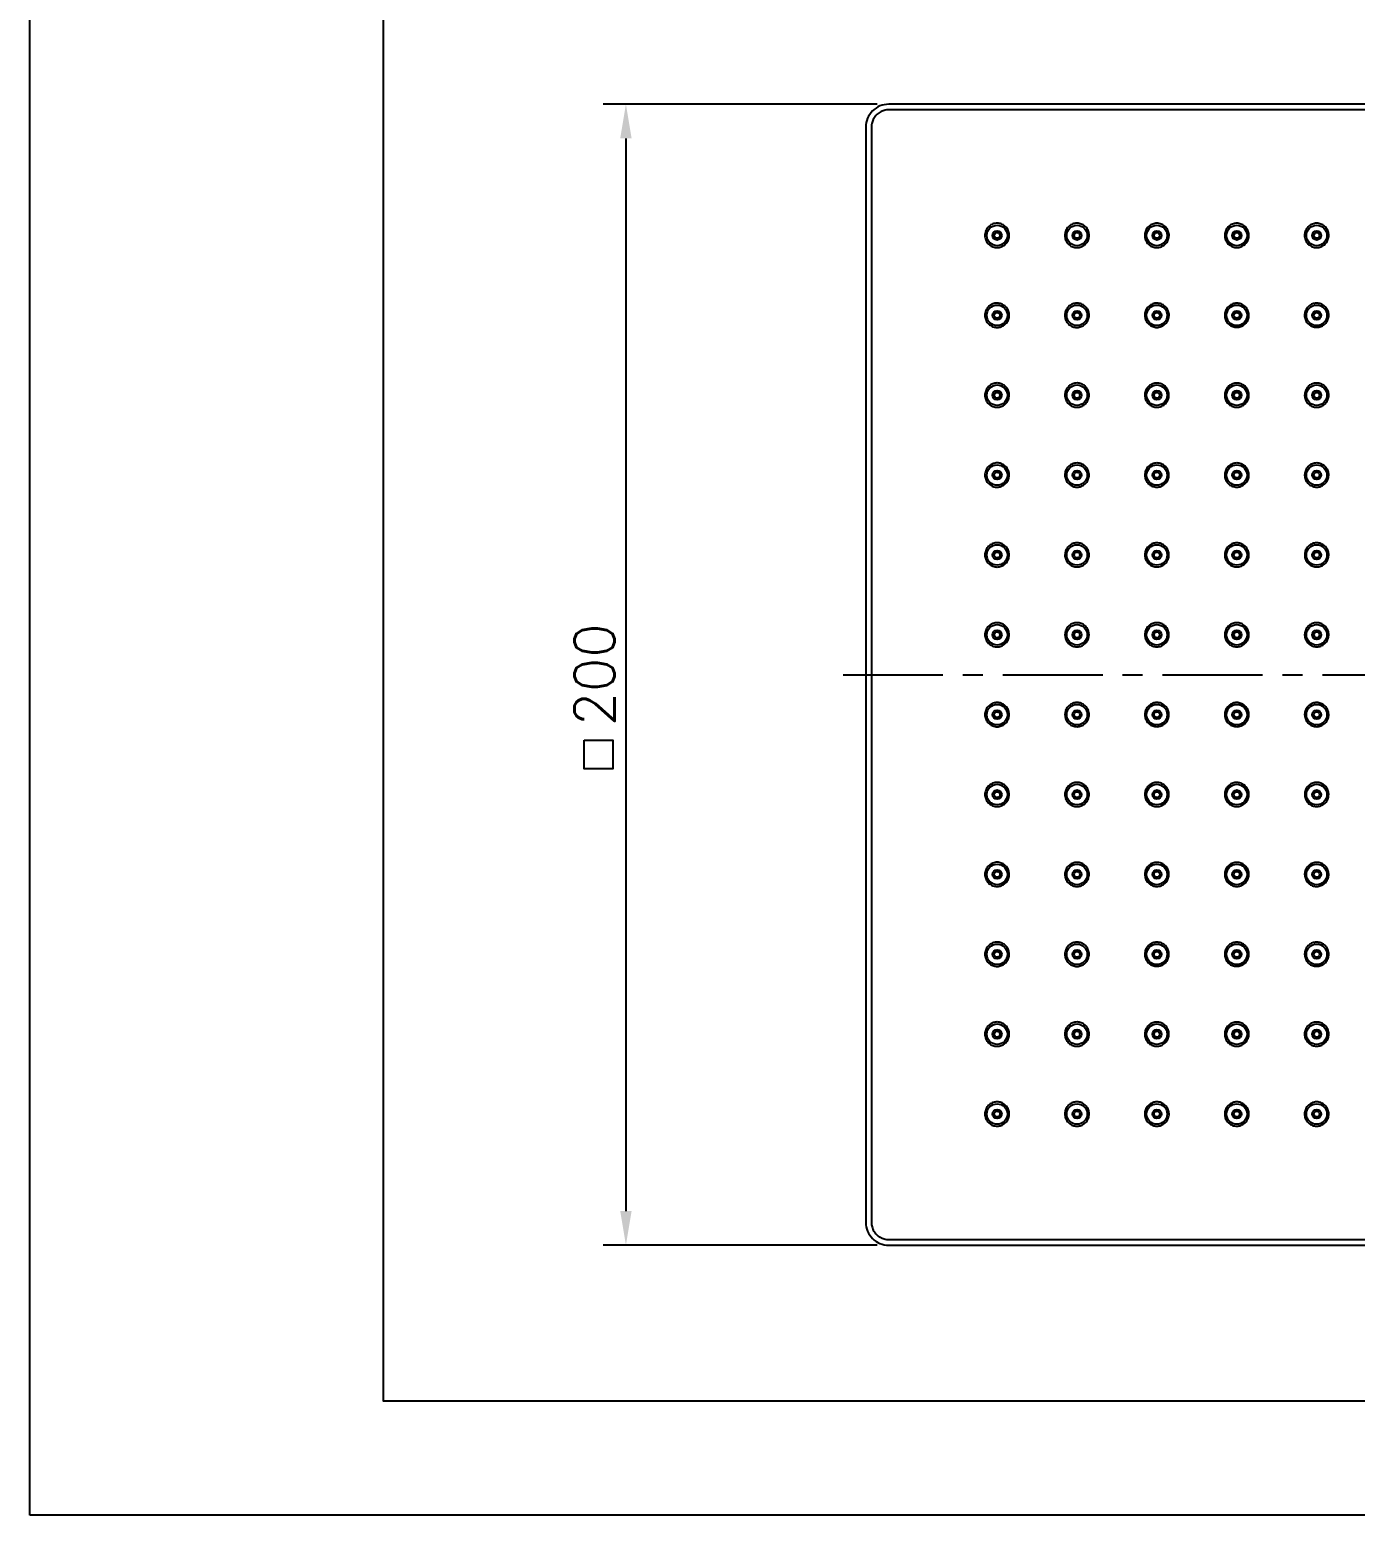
# Model space of a CAD drawing. Extents: x 4390 to 4810, y 960 to 1257.
# Drawn here: x 4390.1 to 4506.3, y 959.8 to 1090 of the extents above; entities that cross this region are included whole.
import ezdxf

# ---------------------------------------------------------------- set-up
doc = ezdxf.new("R2010")
doc.units = 0
doc.header["$LTSCALE"] = 7
doc.header["$MEASUREMENT"] = 0
doc.linetypes.add('CENTER', pattern=[2, 1.25, -0.25, 0.25, -0.25])
doc.layers.get('0').update_dxf_attribs({"color": 2, "linetype": 'CONTINUOUS'})
for name, color, linetype in [('CL', 1, 'CENTER'), ('D', 2, 'CONTINUOUS'), ('TXT', 4, 'CONTINUOUS')]:
    doc.layers.add(name, color=color, linetype=linetype)
doc.styles.add('GHS', font='ROMANS.shx', dxfattribs={"bigfont": 'GHS.shx'})

# ---------------------------------------------------------------- blocks, each defined once
blk = doc.blocks.new('BORDER')
for p, q in [((1, 0), (1, 1)), ((0, 0), (1, 0))]:
    blk.add_line(p, q)

msp = doc.modelspace()

# ---------------------------------------------------------------- linework, layer by layer
at = {"color": 7, "linetype": 'Continuous'}
for p, q in [((4561.39, 1083.44), (4465.39, 1083.44)), ((4561.39, 1082.95), (4465.38, 1082.95)), ((4463.39, 1081.44), (4463.39, 985.44)), ((4463.88, 1081.45), (4463.88, 985.44)), ((4465.38, 983.94), (4561.39, 983.94)), ((4465.39, 983.44), (4561.39, 983.44))]:
    msp.add_line(p, q, dxfattribs=at)
for centre, radius in [((4474.89, 1071.94), 0.899), ((4481.89, 1071.94), 0.899), ((4488.89, 1071.94), 0.899), ((4495.89, 1071.94), 0.899), ((4502.89, 1071.94), 0.899), ((4474.89, 1071.94), 0.4), ((4474.89, 1071.94), 0.25), ((4481.89, 1071.94), 0.4), ((4481.89, 1071.94), 0.25), ((4488.89, 1071.94), 0.4), ((4488.89, 1071.94), 0.25), ((4495.89, 1071.94), 0.4), ((4495.89, 1071.94), 0.25), ((4502.89, 1071.94), 0.4), ((4502.89, 1071.94), 0.25), ((4474.89, 1064.94), 0.899), ((4474.89, 1064.94), 0.4), ((4474.89, 1064.94), 0.25), ((4481.89, 1064.94), 0.899), ((4481.89, 1064.94), 0.4), ((4481.89, 1064.94), 0.25), ((4488.89, 1064.94), 0.899), ((4488.89, 1064.94), 0.4), ((4488.89, 1064.94), 0.25), ((4495.89, 1064.94), 0.899), ((4495.89, 1064.94), 0.4), ((4495.89, 1064.94), 0.25), ((4502.89, 1064.94), 0.899), ((4502.89, 1064.94), 0.4), ((4502.89, 1064.94), 0.25), ((4474.89, 1057.94), 0.899), ((4481.89, 1057.94), 0.899), ((4488.89, 1057.94), 0.899), ((4495.89, 1057.94), 0.899), ((4502.89, 1057.94), 0.899), ((4474.89, 1057.94), 0.4), ((4474.89, 1057.94), 0.25), ((4481.89, 1057.94), 0.4), ((4481.89, 1057.94), 0.25), ((4488.89, 1057.94), 0.4), ((4488.89, 1057.94), 0.25), ((4495.89, 1057.94), 0.4), ((4495.89, 1057.94), 0.25), ((4502.89, 1057.94), 0.4), ((4502.89, 1057.94), 0.25), ((4474.89, 1050.94), 0.899), ((4474.89, 1050.94), 0.4), ((4474.89, 1050.94), 0.25), ((4481.89, 1050.94), 0.899), ((4481.89, 1050.94), 0.4), ((4481.89, 1050.94), 0.25), ((4488.89, 1050.94), 0.899), ((4488.89, 1050.94), 0.4), ((4488.89, 1050.94), 0.25), ((4495.89, 1050.94), 0.899), ((4495.89, 1050.94), 0.4), ((4495.89, 1050.94), 0.25), ((4502.89, 1050.94), 0.899), ((4502.89, 1050.94), 0.4), ((4502.89, 1050.94), 0.25), ((4474.89, 1043.94), 0.899), ((4474.89, 1043.94), 0.4), ((4474.89, 1043.94), 0.25), ((4481.89, 1043.94), 0.899), ((4481.89, 1043.94), 0.4), ((4481.89, 1043.94), 0.25), ((4488.89, 1043.94), 0.899), ((4488.89, 1043.94), 0.4), ((4488.89, 1043.94), 0.25), ((4495.89, 1043.94), 0.899), ((4495.89, 1043.94), 0.4), ((4495.89, 1043.94), 0.25), ((4502.89, 1043.94), 0.899), ((4502.89, 1043.94), 0.4), ((4502.89, 1043.94), 0.25), ((4474.89, 1036.94), 0.899), ((4481.89, 1036.94), 0.899), ((4488.89, 1036.94), 0.899), ((4495.89, 1036.94), 0.899), ((4502.89, 1036.94), 0.899), ((4474.89, 1036.94), 0.4), ((4474.89, 1036.94), 0.25), ((4481.89, 1036.94), 0.4), ((4481.89, 1036.94), 0.25), ((4488.89, 1036.94), 0.4), ((4488.89, 1036.94), 0.25), ((4495.89, 1036.94), 0.4), ((4495.89, 1036.94), 0.25), ((4502.89, 1036.94), 0.4), ((4502.89, 1036.94), 0.25), ((4474.89, 1029.94), 0.899), ((4474.89, 1029.94), 0.4), ((4474.89, 1029.94), 0.25), ((4481.89, 1029.94), 0.899), ((4481.89, 1029.94), 0.4), ((4481.89, 1029.94), 0.25), ((4488.89, 1029.94), 0.899), ((4488.89, 1029.94), 0.4), ((4488.89, 1029.94), 0.25), ((4495.89, 1029.94), 0.899), ((4495.89, 1029.94), 0.4), ((4495.89, 1029.94), 0.25), ((4502.89, 1029.94), 0.899), ((4502.89, 1029.94), 0.4), ((4502.89, 1029.94), 0.25), ((4474.89, 1022.94), 0.899), ((4474.89, 1022.94), 0.4), ((4481.89, 1022.94), 0.899), ((4481.89, 1022.94), 0.4), ((4488.89, 1022.94), 0.899), ((4488.89, 1022.94), 0.4), ((4495.89, 1022.94), 0.899), ((4495.89, 1022.94), 0.4), ((4502.89, 1022.94), 0.899), ((4502.89, 1022.94), 0.4), ((4474.89, 1022.94), 0.25), ((4481.89, 1022.94), 0.25), ((4488.89, 1022.94), 0.25), ((4495.89, 1022.94), 0.25), ((4502.89, 1022.94), 0.25), ((4474.89, 1015.94), 0.899), ((4481.89, 1015.94), 0.899), ((4488.89, 1015.94), 0.899), ((4495.89, 1015.94), 0.899), ((4502.89, 1015.94), 0.899), ((4474.89, 1015.94), 0.4), ((4474.89, 1015.94), 0.25), ((4481.89, 1015.94), 0.4), ((4481.89, 1015.94), 0.25), ((4488.89, 1015.94), 0.4), ((4488.89, 1015.94), 0.25), ((4495.89, 1015.94), 0.4), ((4495.89, 1015.94), 0.25), ((4502.89, 1015.94), 0.4), ((4502.89, 1015.94), 0.25), ((4474.89, 1008.94), 0.899), ((4474.89, 1008.94), 0.4), ((4474.89, 1008.94), 0.25), ((4481.89, 1008.94), 0.899), ((4481.89, 1008.94), 0.4), ((4481.89, 1008.94), 0.25), ((4488.89, 1008.94), 0.899), ((4488.89, 1008.94), 0.4), ((4488.89, 1008.94), 0.25), ((4495.89, 1008.94), 0.899), ((4495.89, 1008.94), 0.4), ((4495.89, 1008.94), 0.25), ((4502.89, 1008.94), 0.899), ((4502.89, 1008.94), 0.4), ((4502.89, 1008.94), 0.25), ((4474.89, 1001.94), 0.899), ((4481.89, 1001.94), 0.899), ((4488.89, 1001.94), 0.899), ((4495.89, 1001.94), 0.899), ((4502.89, 1001.94), 0.899), ((4474.89, 1001.94), 0.4), ((4474.89, 1001.94), 0.25), ((4481.89, 1001.94), 0.4), ((4481.89, 1001.94), 0.25), ((4488.89, 1001.94), 0.4), ((4488.89, 1001.94), 0.25), ((4495.89, 1001.94), 0.4), ((4495.89, 1001.94), 0.25), ((4502.89, 1001.94), 0.4), ((4502.89, 1001.94), 0.25), ((4474.89, 994.94), 0.899), ((4474.89, 994.94), 0.4), ((4474.89, 994.94), 0.25), ((4481.89, 994.94), 0.899), ((4481.89, 994.94), 0.4), ((4481.89, 994.94), 0.25), ((4488.89, 994.94), 0.899), ((4488.89, 994.94), 0.4), ((4488.89, 994.94), 0.25), ((4495.89, 994.94), 0.899), ((4495.89, 994.94), 0.4), ((4495.89, 994.94), 0.25), ((4502.89, 994.94), 0.899), ((4502.89, 994.94), 0.4), ((4502.89, 994.94), 0.25)]:
    msp.add_circle(centre, radius, dxfattribs=at)
for centre, start, end in [((4465.39, 1081.44), 90, 180.0102), ((4465.39, 985.44), 180, 270.0102)]:
    msp.add_arc(centre, 2, start, end, dxfattribs=at)
for points, start_tangent, end_tangent in [([(4465.38, 1082.95), (4465, 1082.9), (4464.64, 1082.75), (4464.32, 1082.51), (4464.09, 1082.2), (4463.94, 1081.84), (4463.88, 1081.45)], (-1, -0.00009), (0.000016, -1)), ([(4474.89, 1073.01), (4474.52, 1072.95), (4474.2, 1072.76), (4473.96, 1072.47), (4473.84, 1072.12), (4473.84, 1071.75), (4473.97, 1071.4), (4474.21, 1071.12), (4474.53, 1070.94), (4474.89, 1070.88)], (-1, 0.00037), (1, 0.000369)), ([(4474.89, 1070.88), (4475.25, 1070.94), (4475.57, 1071.13), (4475.81, 1071.41), (4475.94, 1071.75), (4475.94, 1072.12), (4475.82, 1072.47), (4475.58, 1072.76), (4475.26, 1072.95), (4474.89, 1073.01)], (1, 0.000369), (-1, 0.00037)), ([(4481.89, 1073.01), (4481.52, 1072.95), (4481.2, 1072.76), (4480.96, 1072.47), (4480.84, 1072.12), (4480.84, 1071.75), (4480.97, 1071.4), (4481.21, 1071.12), (4481.53, 1070.94), (4481.89, 1070.88)], (-1, 0.000303), (1, 0.000302)), ([(4481.89, 1070.88), (4482.25, 1070.94), (4482.57, 1071.13), (4482.81, 1071.41), (4482.94, 1071.75), (4482.94, 1072.12), (4482.82, 1072.47), (4482.58, 1072.76), (4482.26, 1072.94), (4481.89, 1073.01)], (1, 0.000302), (-1, 0.000303)), ([(4488.89, 1073.01), (4488.52, 1072.94), (4488.2, 1072.76), (4487.96, 1072.47), (4487.84, 1072.12), (4487.84, 1071.75), (4487.97, 1071.4), (4488.21, 1071.12), (4488.53, 1070.94), (4488.89, 1070.88)], (-1, 0.000235), (1, 0.000235)), ([(4488.89, 1070.88), (4489.25, 1070.94), (4489.57, 1071.13), (4489.81, 1071.41), (4489.93, 1071.75), (4489.94, 1072.12), (4489.81, 1072.47), (4489.58, 1072.75), (4489.25, 1072.94), (4488.89, 1073.01)], (1, 0.000235), (-1, 0.000235)), ([(4495.89, 1073.01), (4495.52, 1072.94), (4495.2, 1072.75), (4494.97, 1072.47), (4494.84, 1072.12), (4494.85, 1071.75), (4494.98, 1071.4), (4495.21, 1071.13), (4495.53, 1070.95), (4495.89, 1070.88)], (-1, 0.000168), (1, 0.000168)), ([(4495.89, 1070.88), (4496.25, 1070.95), (4496.57, 1071.13), (4496.8, 1071.41), (4496.93, 1071.75), (4496.94, 1072.12), (4496.81, 1072.47), (4496.58, 1072.75), (4496.25, 1072.94), (4495.89, 1073.01)], (1, 0.000168), (-1, 0.000168)), ([(4502.89, 1073.01), (4502.52, 1072.94), (4502.2, 1072.75), (4501.97, 1072.47), (4501.84, 1072.12), (4501.85, 1071.75), (4501.98, 1071.4), (4502.21, 1071.13), (4502.53, 1070.95), (4502.89, 1070.88)], (-1, 0.000101), (1, 0.000101)), ([(4502.89, 1070.88), (4503.25, 1070.95), (4503.57, 1071.13), (4503.8, 1071.41), (4503.93, 1071.75), (4503.93, 1072.12), (4503.81, 1072.47), (4503.58, 1072.75), (4503.25, 1072.94), (4502.89, 1073.01)], (1, 0.000101), (-1, 0.000101)), ([(4474.89, 1066.01), (4474.52, 1065.95), (4474.2, 1065.76), (4473.96, 1065.47), (4473.84, 1065.12), (4473.84, 1064.75), (4473.97, 1064.4), (4474.21, 1064.12), (4474.53, 1063.94), (4474.89, 1063.88)], (-1, 0.00037), (1, 0.00037)), ([(4474.89, 1063.88), (4475.25, 1063.94), (4475.57, 1064.13), (4475.81, 1064.41), (4475.94, 1064.75), (4475.94, 1065.12), (4475.82, 1065.47), (4475.58, 1065.76), (4475.26, 1065.94), (4474.89, 1066.01)], (1, 0.00037), (-1, 0.00037)), ([(4481.89, 1066.01), (4481.52, 1065.94), (4481.2, 1065.76), (4480.97, 1065.47), (4480.84, 1065.12), (4480.84, 1064.75), (4480.97, 1064.4), (4481.21, 1064.12), (4481.53, 1063.94), (4481.89, 1063.88)], (-1, 0.000303), (1, 0.000302)), ([(4481.89, 1063.88), (4482.25, 1063.95), (4482.57, 1064.13), (4482.8, 1064.41), (4482.93, 1064.75), (4482.94, 1065.12), (4482.81, 1065.47), (4482.58, 1065.75), (4482.25, 1065.94), (4481.89, 1066.01)], (1, 0.000302), (-1, 0.000303)), ([(4488.89, 1066.01), (4488.52, 1065.94), (4488.2, 1065.75), (4487.97, 1065.47), (4487.84, 1065.12), (4487.85, 1064.75), (4487.98, 1064.4), (4488.22, 1064.13), (4488.53, 1063.95), (4488.89, 1063.88)], (-1, 0.000235), (1, 0.000235)), ([(4488.89, 1063.88), (4489.25, 1063.95), (4489.57, 1064.13), (4489.8, 1064.41), (4489.93, 1064.75), (4489.94, 1065.12), (4489.81, 1065.46), (4489.58, 1065.75), (4489.25, 1065.94), (4488.89, 1066.01)], (1, 0.000235), (-1, 0.000235)), ([(4495.89, 1066), (4495.53, 1065.94), (4495.21, 1065.75), (4494.97, 1065.47), (4494.85, 1065.13), (4494.85, 1064.75), (4494.98, 1064.41), (4495.21, 1064.13), (4495.53, 1063.95), (4495.89, 1063.89)], (-1, 0.000168), (1, 0.000168)), ([(4495.89, 1063.89), (4496.25, 1063.95), (4496.56, 1064.13), (4496.8, 1064.41), (4496.93, 1064.75), (4496.93, 1065.11), (4496.81, 1065.46), (4496.58, 1065.75), (4496.25, 1065.94), (4495.89, 1066)], (1, 0.000168), (-1, 0.000168)), ([(4502.89, 1066), (4502.52, 1065.94), (4502.2, 1065.75), (4501.97, 1065.46), (4501.84, 1065.11), (4501.85, 1064.74), (4501.98, 1064.4), (4502.22, 1064.13), (4502.53, 1063.95), (4502.89, 1063.89)], (-1, 0.000101), (1, 0.000101)), ([(4502.89, 1063.89), (4503.25, 1063.95), (4503.56, 1064.13), (4503.8, 1064.41), (4503.93, 1064.75), (4503.93, 1065.12), (4503.81, 1065.46), (4503.58, 1065.75), (4503.25, 1065.94), (4502.89, 1066)], (1, 0.000101), (-1, 0.000101)), ([(4474.89, 1059.01), (4474.52, 1058.94), (4474.2, 1058.76), (4473.97, 1058.47), (4473.84, 1058.12), (4473.84, 1057.75), (4473.97, 1057.4), (4474.21, 1057.12), (4474.53, 1056.94), (4474.89, 1056.88)], (-1, 0.00037), (1, 0.00037)), ([(4474.89, 1056.88), (4475.25, 1056.94), (4475.57, 1057.13), (4475.81, 1057.41), (4475.93, 1057.75), (4475.94, 1058.12), (4475.81, 1058.47), (4475.58, 1058.75), (4475.26, 1058.94), (4474.89, 1059.01)], (1, 0.00037), (-1, 0.00037)), ([(4481.89, 1059.01), (4481.53, 1058.94), (4481.2, 1058.75), (4480.97, 1058.47), (4480.84, 1058.12), (4480.85, 1057.75), (4480.98, 1057.4), (4481.22, 1057.12), (4481.53, 1056.95), (4481.89, 1056.88)], (-1, 0.000302), (1, 0.000302)), ([(4481.89, 1056.88), (4482.25, 1056.95), (4482.57, 1057.13), (4482.8, 1057.41), (4482.93, 1057.75), (4482.93, 1058.12), (4482.81, 1058.46), (4482.58, 1058.75), (4482.25, 1058.94), (4481.89, 1059.01)], (1, 0.000302), (-1, 0.000302)), ([(4488.89, 1059), (4488.53, 1058.94), (4488.2, 1058.75), (4487.97, 1058.47), (4487.84, 1058.12), (4487.85, 1057.75), (4487.98, 1057.4), (4488.22, 1057.13), (4488.53, 1056.95), (4488.89, 1056.89)], (-1, 0.000235), (1, 0.000235)), ([(4488.89, 1056.89), (4489.25, 1056.95), (4489.57, 1057.13), (4489.8, 1057.41), (4489.93, 1057.75), (4489.93, 1058.11), (4489.81, 1058.46), (4489.58, 1058.75), (4489.25, 1058.94), (4488.89, 1059)], (1, 0.000235), (-1, 0.000235)), ([(4495.89, 1059), (4495.53, 1058.94), (4495.2, 1058.75), (4494.97, 1058.46), (4494.84, 1058.11), (4494.85, 1057.74), (4494.98, 1057.4), (4495.22, 1057.13), (4495.53, 1056.95), (4495.89, 1056.89)], (-1, 0.000168), (1, 0.000168)), ([(4495.89, 1056.89), (4496.25, 1056.95), (4496.56, 1057.13), (4496.8, 1057.41), (4496.93, 1057.75), (4496.93, 1058.11), (4496.81, 1058.46), (4496.58, 1058.75), (4496.25, 1058.94), (4495.89, 1059)], (1, 0.000168), (-1, 0.000168)), ([(4502.89, 1059), (4502.52, 1058.94), (4502.2, 1058.75), (4501.97, 1058.46), (4501.85, 1058.11), (4501.85, 1057.74), (4501.98, 1057.4), (4502.22, 1057.13), (4502.53, 1056.95), (4502.89, 1056.89)], (-1, 0.000101), (1, 0.000101)), ([(4502.89, 1056.89), (4503.25, 1056.95), (4503.56, 1057.13), (4503.8, 1057.41), (4503.93, 1057.75), (4503.93, 1058.11), (4503.81, 1058.46), (4503.58, 1058.75), (4503.25, 1058.94), (4502.89, 1059)], (1, 0.000101), (-1, 0.000101)), ([(4474.89, 1052.01), (4474.53, 1051.94), (4474.2, 1051.76), (4473.97, 1051.47), (4473.84, 1051.12), (4473.84, 1050.75), (4473.97, 1050.41), (4474.21, 1050.13), (4474.53, 1049.94), (4474.89, 1049.88)], (-1, 0.00037), (1, 0.00037)), ([(4474.89, 1049.88), (4475.25, 1049.95), (4475.57, 1050.13), (4475.81, 1050.41), (4475.93, 1050.75), (4475.94, 1051.12), (4475.81, 1051.47), (4475.58, 1051.75), (4475.26, 1051.94), (4474.89, 1052.01)], (1, 0.00037), (-1, 0.00037)), ([(4481.89, 1052), (4481.53, 1051.94), (4481.21, 1051.76), (4480.97, 1051.47), (4480.84, 1051.12), (4480.85, 1050.75), (4480.98, 1050.41), (4481.22, 1050.13), (4481.53, 1049.95), (4481.89, 1049.89)], (-1, 0.000302), (1, 0.000302)), ([(4481.89, 1049.89), (4482.25, 1049.95), (4482.57, 1050.13), (4482.8, 1050.41), (4482.93, 1050.75), (4482.93, 1051.12), (4482.81, 1051.46), (4482.58, 1051.75), (4482.25, 1051.94), (4481.89, 1052)], (1, 0.000302), (-1, 0.000302)), ([(4488.89, 1052), (4488.53, 1051.94), (4488.2, 1051.75), (4487.97, 1051.47), (4487.85, 1051.12), (4487.85, 1050.75), (4487.98, 1050.4), (4488.22, 1050.12), (4488.54, 1049.95), (4488.89, 1049.89)], (-1, 0.000235), (1, 0.000235)), ([(4488.89, 1049.89), (4489.25, 1049.95), (4489.56, 1050.13), (4489.8, 1050.41), (4489.93, 1050.75), (4489.93, 1051.11), (4489.81, 1051.46), (4489.58, 1051.75), (4489.26, 1051.94), (4488.89, 1052)], (1, 0.000235), (-1, 0.000235)), ([(4495.89, 1052), (4495.53, 1051.94), (4495.2, 1051.75), (4494.97, 1051.46), (4494.85, 1051.11), (4494.85, 1050.74), (4494.98, 1050.4), (4495.22, 1050.12), (4495.54, 1049.95), (4495.89, 1049.89)], (-1, 0.000168), (1, 0.000168)), ([(4495.89, 1049.89), (4496.25, 1049.95), (4496.56, 1050.13), (4496.8, 1050.4), (4496.93, 1050.74), (4496.93, 1051.11), (4496.81, 1051.45), (4496.58, 1051.74), (4496.26, 1051.93), (4495.89, 1052)], (1, 0.000168), (-1, 0.000168)), ([(4502.89, 1052), (4502.52, 1051.93), (4502.2, 1051.75), (4501.97, 1051.46), (4501.85, 1051.11), (4501.85, 1050.74), (4501.99, 1050.39), (4502.23, 1050.12), (4502.54, 1049.95), (4502.89, 1049.89)], (-1, 0.000101), (1, 0.000101)), ([(4502.89, 1049.89), (4503.24, 1049.95), (4503.56, 1050.13), (4503.79, 1050.4), (4503.92, 1050.74), (4503.93, 1051.1), (4503.81, 1051.45), (4503.58, 1051.74), (4503.26, 1051.93), (4502.89, 1052)], (1, 0.000101), (-1, 0.000101)), ([(4474.89, 1045.01), (4474.53, 1044.94), (4474.21, 1044.76), (4473.97, 1044.47), (4473.84, 1044.13), (4473.84, 1043.75), (4473.97, 1043.41), (4474.21, 1043.13), (4474.53, 1042.95), (4474.89, 1042.88)], (-1, 0.00037), (1, 0.00037)), ([(4474.89, 1042.88), (4475.25, 1042.95), (4475.57, 1043.13), (4475.81, 1043.41), (4475.93, 1043.76), (4475.93, 1044.12), (4475.81, 1044.47), (4475.58, 1044.75), (4475.25, 1044.94), (4474.89, 1045.01)], (1, 0.00037), (-1, 0.00037)), ([(4481.89, 1045), (4481.53, 1044.94), (4481.21, 1044.75), (4480.97, 1044.47), (4480.85, 1044.12), (4480.85, 1043.75), (4480.98, 1043.41), (4481.22, 1043.13), (4481.53, 1042.95), (4481.89, 1042.89)], (-1, 0.000302), (1, 0.000302)), ([(4481.89, 1042.89), (4482.25, 1042.95), (4482.57, 1043.13), (4482.8, 1043.41), (4482.93, 1043.75), (4482.93, 1044.12), (4482.81, 1044.46), (4482.58, 1044.75), (4482.25, 1044.94), (4481.89, 1045)], (1, 0.000302), (-1, 0.000302)), ([(4488.89, 1045), (4488.53, 1044.94), (4488.21, 1044.75), (4487.97, 1044.47), (4487.85, 1044.12), (4487.85, 1043.75), (4487.98, 1043.4), (4488.22, 1043.13), (4488.54, 1042.95), (4488.89, 1042.89)], (-1, 0.000235), (1, 0.000235)), ([(4488.89, 1042.89), (4489.25, 1042.95), (4489.57, 1043.13), (4489.8, 1043.41), (4489.93, 1043.75), (4489.93, 1044.12), (4489.81, 1044.46), (4489.58, 1044.75), (4489.26, 1044.93), (4488.89, 1045)], (1, 0.000235), (-1, 0.000235)), ([(4495.89, 1045), (4495.53, 1044.94), (4495.2, 1044.75), (4494.97, 1044.46), (4494.85, 1044.11), (4494.85, 1043.74), (4494.99, 1043.4), (4495.23, 1043.12), (4495.54, 1042.95), (4495.89, 1042.89)], (-1, 0.000168), (1, 0.000168)), ([(4495.89, 1042.89), (4496.26, 1042.96), (4496.57, 1043.14), (4496.8, 1043.42), (4496.93, 1043.75), (4496.93, 1044.11), (4496.81, 1044.46), (4496.58, 1044.74), (4496.26, 1044.93), (4495.89, 1045)], (1, 0.000168), (-1, 0.000168)), ([(4502.89, 1045), (4502.52, 1044.93), (4502.2, 1044.74), (4501.97, 1044.46), (4501.85, 1044.11), (4501.86, 1043.73), (4501.99, 1043.39), (4502.23, 1043.12), (4502.54, 1042.95), (4502.89, 1042.89)], (-1, 0.000101), (1, 0.000101)), ([(4502.89, 1042.89), (4503.24, 1042.95), (4503.56, 1043.13), (4503.79, 1043.4), (4503.92, 1043.73), (4503.93, 1044.09), (4503.82, 1044.44), (4503.58, 1044.74), (4503.26, 1044.93), (4502.89, 1045)], (1, 0.000101), (-1, 0.000101)), ([(4474.89, 1038), (4474.53, 1037.94), (4474.21, 1037.76), (4473.97, 1037.48), (4473.84, 1037.13), (4473.84, 1036.76), (4473.97, 1036.41), (4474.21, 1036.13), (4474.53, 1035.95), (4474.89, 1035.88)], (-1, 0.00037), (1, 0.00037)), ([(4474.89, 1035.88), (4475.25, 1035.95), (4475.57, 1036.14), (4475.81, 1036.42), (4475.93, 1036.76), (4475.93, 1037.13), (4475.81, 1037.47), (4475.57, 1037.75), (4475.25, 1037.94), (4474.89, 1038)], (1, 0.00037), (-1, 0.00037)), ([(4481.89, 1038), (4481.53, 1037.94), (4481.21, 1037.76), (4480.97, 1037.47), (4480.85, 1037.13), (4480.85, 1036.76), (4480.97, 1036.41), (4481.21, 1036.13), (4481.53, 1035.95), (4481.89, 1035.89)], (-1, 0.000302), (1, 0.000302)), ([(4481.89, 1035.89), (4482.25, 1035.95), (4482.57, 1036.14), (4482.81, 1036.42), (4482.93, 1036.76), (4482.93, 1037.12), (4482.81, 1037.47), (4482.57, 1037.75), (4482.25, 1037.94), (4481.89, 1038)], (1, 0.000302), (-1, 0.000302)), ([(4488.89, 1038), (4488.53, 1037.94), (4488.21, 1037.76), (4487.97, 1037.47), (4487.85, 1037.13), (4487.85, 1036.76), (4487.98, 1036.41), (4488.21, 1036.13), (4488.53, 1035.95), (4488.89, 1035.89)], (-1, 0.000235), (1, 0.000235)), ([(4488.89, 1035.89), (4489.25, 1035.95), (4489.57, 1036.14), (4489.8, 1036.42), (4489.93, 1036.76), (4489.93, 1037.12), (4489.81, 1037.46), (4489.58, 1037.75), (4489.26, 1037.93), (4488.89, 1038)], (1, 0.000235), (-1, 0.000235)), ([(4495.89, 1038), (4495.53, 1037.94), (4495.21, 1037.75), (4494.97, 1037.47), (4494.85, 1037.12), (4494.85, 1036.75), (4494.98, 1036.41), (4495.22, 1036.13), (4495.54, 1035.95), (4495.89, 1035.89)], (-1, 0.000168), (1, 0.000168)), ([(4495.89, 1035.89), (4496.25, 1035.95), (4496.57, 1036.14), (4496.8, 1036.42), (4496.93, 1036.76), (4496.93, 1037.12), (4496.81, 1037.46), (4496.58, 1037.74), (4496.26, 1037.93), (4495.89, 1038)], (1, 0.000168), (-1, 0.000168)), ([(4502.89, 1038), (4502.53, 1037.93), (4502.21, 1037.75), (4501.97, 1037.46), (4501.85, 1037.11), (4501.85, 1036.74), (4501.99, 1036.4), (4502.23, 1036.12), (4502.55, 1035.95), (4502.89, 1035.89)], (-1, 0.000101), (1, 0.000101)), ([(4502.89, 1035.89), (4503.25, 1035.96), (4503.57, 1036.14), (4503.8, 1036.41), (4503.92, 1036.74), (4503.93, 1037.1), (4503.82, 1037.44), (4503.59, 1037.73), (4503.26, 1037.93), (4502.89, 1038)], (1, 0.000101), (-1, 0.000101)), ([(4474.89, 1031), (4474.53, 1030.94), (4474.21, 1030.76), (4473.97, 1030.48), (4473.84, 1030.13), (4473.84, 1029.76), (4473.97, 1029.41), (4474.21, 1029.13), (4474.53, 1028.95), (4474.89, 1028.88)], (-1, 0.00037), (1, 0.00037)), ([(4474.89, 1028.88), (4475.25, 1028.95), (4475.58, 1029.14), (4475.81, 1029.42), (4475.93, 1029.76), (4475.93, 1030.13), (4475.81, 1030.47), (4475.57, 1030.76), (4475.25, 1030.94), (4474.89, 1031)], (1, 0.00037), (-1, 0.00037)), ([(4481.89, 1031), (4481.53, 1030.94), (4481.21, 1030.76), (4480.97, 1030.48), (4480.85, 1030.13), (4480.85, 1029.76), (4480.97, 1029.42), (4481.21, 1029.13), (4481.53, 1028.95), (4481.89, 1028.89)], (-1, 0.000302), (1, 0.000302)), ([(4481.89, 1028.89), (4482.25, 1028.95), (4482.57, 1029.14), (4482.81, 1029.42), (4482.93, 1029.76), (4482.93, 1030.13), (4482.81, 1030.47), (4482.57, 1030.75), (4482.25, 1030.94), (4481.89, 1031)], (1, 0.000302), (-1, 0.000302)), ([(4488.89, 1031), (4488.53, 1030.94), (4488.22, 1030.76), (4487.98, 1030.48), (4487.85, 1030.13), (4487.85, 1029.76), (4487.97, 1029.42), (4488.21, 1029.13), (4488.53, 1028.95), (4488.89, 1028.89)], (-1, 0.000235), (1, 0.000235)), ([(4488.89, 1028.89), (4489.25, 1028.95), (4489.58, 1029.14), (4489.81, 1029.42), (4489.93, 1029.77), (4489.93, 1030.13), (4489.8, 1030.47), (4489.57, 1030.75), (4489.25, 1030.94), (4488.89, 1031)], (1, 0.000235), (-1, 0.000235)), ([(4495.89, 1031), (4495.54, 1030.94), (4495.22, 1030.76), (4494.98, 1030.48), (4494.85, 1030.14), (4494.85, 1029.77), (4494.97, 1029.42), (4495.21, 1029.14), (4495.53, 1028.95), (4495.89, 1028.89)], (-1, 0.000168), (1, 0.000168)), ([(4495.89, 1028.89), (4496.26, 1028.96), (4496.58, 1029.15), (4496.81, 1029.43), (4496.93, 1029.77), (4496.93, 1030.13), (4496.8, 1030.47), (4496.57, 1030.75), (4496.25, 1030.93), (4495.89, 1031)], (1, 0.000168), (-1, 0.000168)), ([(4502.89, 1031), (4502.55, 1030.94), (4502.23, 1030.77), (4501.99, 1030.49), (4501.85, 1030.15), (4501.85, 1029.78), (4501.97, 1029.43), (4502.21, 1029.14), (4502.53, 1028.95), (4502.89, 1028.89)], (-1, 0.000101), (1, 0.000101)), ([(4502.89, 1028.89), (4503.26, 1028.96), (4503.59, 1029.16), (4503.82, 1029.45), (4503.93, 1029.79), (4503.92, 1030.15), (4503.8, 1030.48), (4503.57, 1030.75), (4503.25, 1030.93), (4502.89, 1031)], (1, 0.000101), (-1, 0.000101)), ([(4474.89, 1024), (4474.53, 1023.94), (4474.21, 1023.76), (4473.97, 1023.48), (4473.84, 1023.13), (4473.84, 1022.76), (4473.97, 1022.42), (4474.21, 1022.13), (4474.53, 1021.95), (4474.89, 1021.88)], (-1, 0.00037), (1, 0.00037)), ([(4474.89, 1021.88), (4475.25, 1021.95), (4475.58, 1022.14), (4475.81, 1022.42), (4475.93, 1022.77), (4475.93, 1023.13), (4475.81, 1023.48), (4475.57, 1023.76), (4475.25, 1023.94), (4474.89, 1024)], (1, 0.00037), (-1, 0.00037)), ([(4481.89, 1024), (4481.53, 1023.94), (4481.22, 1023.76), (4480.98, 1023.48), (4480.85, 1023.14), (4480.85, 1022.77), (4480.97, 1022.42), (4481.21, 1022.13), (4481.53, 1021.95), (4481.89, 1021.89)], (-1, 0.000302), (1, 0.000302)), ([(4481.89, 1021.89), (4482.25, 1021.95), (4482.58, 1022.14), (4482.81, 1022.42), (4482.93, 1022.77), (4482.93, 1023.13), (4482.8, 1023.48), (4482.57, 1023.76), (4482.25, 1023.94), (4481.89, 1024)], (1, 0.000302), (-1, 0.000302)), ([(4488.89, 1024), (4488.54, 1023.94), (4488.22, 1023.76), (4487.98, 1023.49), (4487.85, 1023.14), (4487.85, 1022.77), (4487.97, 1022.42), (4488.21, 1022.14), (4488.53, 1021.95), (4488.89, 1021.89)], (-1, 0.000235), (1, 0.000235)), ([(4488.89, 1021.89), (4489.26, 1021.95), (4489.58, 1022.14), (4489.81, 1022.43), (4489.93, 1022.77), (4489.93, 1023.14), (4489.8, 1023.48), (4489.57, 1023.75), (4489.25, 1023.94), (4488.89, 1024)], (1, 0.000235), (-1, 0.000235)), ([(4495.89, 1024), (4495.54, 1023.94), (4495.23, 1023.77), (4494.99, 1023.49), (4494.85, 1023.14), (4494.85, 1022.77), (4494.97, 1022.43), (4495.21, 1022.14), (4495.53, 1021.95), (4495.89, 1021.89)], (-1, 0.000168), (1, 0.000168)), ([(4495.89, 1021.89), (4496.26, 1021.96), (4496.58, 1022.15), (4496.81, 1022.43), (4496.93, 1022.78), (4496.93, 1023.14), (4496.8, 1023.48), (4496.57, 1023.75), (4496.26, 1023.93), (4495.89, 1024)], (1, 0.000168), (-1, 0.000168)), ([(4502.89, 1024), (4502.54, 1023.94), (4502.23, 1023.77), (4501.99, 1023.5), (4501.86, 1023.16), (4501.85, 1022.78), (4501.97, 1022.43), (4502.2, 1022.14), (4502.52, 1021.96), (4502.89, 1021.89)], (-1, 0.000101), (1, 0.000101)), ([(4502.89, 1021.89), (4503.26, 1021.96), (4503.59, 1022.15), (4503.82, 1022.44), (4503.93, 1022.79), (4503.92, 1023.15), (4503.79, 1023.49), (4503.56, 1023.76), (4503.24, 1023.94), (4502.89, 1024)], (1, 0.000101), (-1, 0.000101)), ([(4474.89, 1017.01), (4474.53, 1016.94), (4474.21, 1016.76), (4473.97, 1016.48), (4473.84, 1016.14), (4473.84, 1015.76), (4473.97, 1015.42), (4474.2, 1015.13), (4474.53, 1014.95), (4474.89, 1014.88)], (-1, 0.00037), (1, 0.00037)), ([(4474.89, 1014.88), (4475.25, 1014.95), (4475.58, 1015.14), (4475.81, 1015.42), (4475.94, 1015.77), (4475.93, 1016.14), (4475.81, 1016.48), (4475.57, 1016.76), (4475.25, 1016.94), (4474.89, 1017.01)], (1, 0.00037), (-1, 0.00037)), ([(4481.89, 1017), (4481.54, 1016.94), (4481.22, 1016.76), (4480.98, 1016.49), (4480.85, 1016.14), (4480.84, 1015.78), (4480.96, 1015.43), (4481.19, 1015.14), (4481.51, 1014.95), (4481.89, 1014.88)], (-1, 0.000302), (1, 0.000302)), ([(4481.89, 1014.88), (4482.25, 1014.95), (4482.58, 1015.14), (4482.81, 1015.42), (4482.93, 1015.78), (4482.93, 1016.15), (4482.8, 1016.48), (4482.56, 1016.76), (4482.25, 1016.94), (4481.89, 1017)], (1, 0.000302), (-1, 0.000302)), ([(4488.89, 1017), (4488.54, 1016.94), (4488.22, 1016.76), (4487.98, 1016.49), (4487.85, 1016.14), (4487.85, 1015.77), (4487.97, 1015.42), (4488.21, 1015.14), (4488.53, 1014.95), (4488.89, 1014.89)], (-1, 0.000235), (1, 0.000235)), ([(4488.89, 1014.89), (4489.26, 1014.95), (4489.58, 1015.14), (4489.81, 1015.43), (4489.93, 1015.78), (4489.93, 1016.14), (4489.8, 1016.48), (4489.56, 1016.76), (4489.25, 1016.94), (4488.89, 1017)], (1, 0.000235), (-1, 0.000235)), ([(4495.89, 1017), (4495.54, 1016.94), (4495.22, 1016.76), (4494.98, 1016.49), (4494.85, 1016.15), (4494.85, 1015.77), (4494.97, 1015.43), (4495.2, 1015.14), (4495.53, 1014.95), (4495.89, 1014.89)], (-1, 0.000168), (1, 0.000168)), ([(4495.89, 1014.89), (4496.26, 1014.95), (4496.58, 1015.15), (4496.81, 1015.43), (4496.93, 1015.78), (4496.93, 1016.14), (4496.8, 1016.48), (4496.56, 1016.76), (4496.25, 1016.94), (4495.89, 1017)], (1, 0.000168), (-1, 0.000168)), ([(4502.89, 1017), (4502.54, 1016.94), (4502.23, 1016.76), (4501.99, 1016.5), (4501.85, 1016.15), (4501.85, 1015.78), (4501.97, 1015.43), (4502.2, 1015.14), (4502.52, 1014.95), (4502.89, 1014.89)], (-1, 0.000101), (1, 0.000101)), ([(4502.89, 1014.89), (4503.26, 1014.96), (4503.58, 1015.15), (4503.81, 1015.44), (4503.93, 1015.78), (4503.92, 1016.15), (4503.79, 1016.49), (4503.56, 1016.76), (4503.24, 1016.94), (4502.89, 1017)], (1, 0.000101), (-1, 0.000101)), ([(4474.89, 1010.01), (4474.53, 1009.95), (4474.21, 1009.76), (4473.97, 1009.48), (4473.84, 1009.14), (4473.84, 1008.76), (4473.97, 1008.42), (4474.2, 1008.13), (4474.52, 1007.95), (4474.89, 1007.88)], (-1, 0.00037), (1, 0.00037)), ([(4474.89, 1007.88), (4475.25, 1007.95), (4475.58, 1008.14), (4475.81, 1008.42), (4475.94, 1008.77), (4475.93, 1009.14), (4475.81, 1009.48), (4475.57, 1009.76), (4475.25, 1009.94), (4474.89, 1010.01)], (1, 0.00037), (-1, 0.00037)), ([(4481.89, 1010), (4481.53, 1009.94), (4481.21, 1009.76), (4480.98, 1009.49), (4480.85, 1009.14), (4480.84, 1008.77), (4480.97, 1008.42), (4481.2, 1008.13), (4481.53, 1007.95), (4481.89, 1007.88)], (-1, 0.000302), (1, 0.000302)), ([(4481.89, 1007.88), (4482.25, 1007.95), (4482.58, 1008.14), (4482.81, 1008.42), (4482.93, 1008.77), (4482.93, 1009.14), (4482.8, 1009.48), (4482.57, 1009.76), (4482.25, 1009.94), (4481.89, 1010)], (1, 0.000302), (-1, 0.000302)), ([(4488.89, 1010), (4488.53, 1009.94), (4488.22, 1009.76), (4487.98, 1009.49), (4487.85, 1009.14), (4487.84, 1008.77), (4487.97, 1008.42), (4488.2, 1008.14), (4488.53, 1007.95), (4488.89, 1007.89)], (-1, 0.000235), (1, 0.000235)), ([(4488.89, 1007.89), (4489.25, 1007.95), (4489.58, 1008.14), (4489.81, 1008.43), (4489.93, 1008.77), (4489.93, 1009.14), (4489.8, 1009.48), (4489.57, 1009.76), (4489.25, 1009.94), (4488.89, 1010)], (1, 0.000235), (-1, 0.000235)), ([(4495.89, 1010), (4495.53, 1009.94), (4495.22, 1009.76), (4494.98, 1009.49), (4494.85, 1009.14), (4494.84, 1008.77), (4494.97, 1008.42), (4495.2, 1008.14), (4495.52, 1007.95), (4495.89, 1007.89)], (-1, 0.000168), (1, 0.000168)), ([(4495.89, 1007.89), (4496.25, 1007.95), (4496.58, 1008.14), (4496.81, 1008.43), (4496.93, 1008.78), (4496.93, 1009.14), (4496.8, 1009.48), (4496.56, 1009.76), (4496.25, 1009.94), (4495.89, 1010)], (1, 0.000168), (-1, 0.000168)), ([(4502.89, 1010), (4502.53, 1009.94), (4502.22, 1009.76), (4501.98, 1009.49), (4501.85, 1009.15), (4501.85, 1008.78), (4501.97, 1008.43), (4502.2, 1008.14), (4502.52, 1007.95), (4502.89, 1007.89)], (-1, 0.000101), (1, 0.000101)), ([(4502.89, 1007.89), (4503.25, 1007.95), (4503.58, 1008.14), (4503.81, 1008.43), (4503.93, 1008.78), (4503.93, 1009.14), (4503.8, 1009.48), (4503.56, 1009.76), (4503.25, 1009.94), (4502.89, 1010)], (1, 0.000101), (-1, 0.000101)), ([(4474.89, 1003.01), (4474.53, 1002.95), (4474.21, 1002.77), (4473.97, 1002.49), (4473.84, 1002.14), (4473.84, 1001.76), (4473.96, 1001.42), (4474.2, 1001.13), (4474.52, 1000.94), (4474.89, 1000.88)], (-1, 0.00037), (1, 0.00037)), ([(4474.89, 1000.88), (4475.26, 1000.94), (4475.58, 1001.13), (4475.82, 1001.42), (4475.94, 1001.77), (4475.94, 1002.14), (4475.81, 1002.48), (4475.57, 1002.76), (4475.25, 1002.95), (4474.89, 1003.01)], (1, 0.00037), (-1, 0.00037)), ([(4481.89, 1003.01), (4481.53, 1002.94), (4481.21, 1002.76), (4480.97, 1002.49), (4480.84, 1002.14), (4480.84, 1001.77), (4480.97, 1001.42), (4481.2, 1001.13), (4481.52, 1000.95), (4481.89, 1000.88)], (-1, 0.000302), (1, 0.000303)), ([(4481.89, 1000.88), (4482.25, 1000.95), (4482.58, 1001.14), (4482.81, 1001.42), (4482.94, 1001.77), (4482.93, 1002.14), (4482.81, 1002.48), (4482.57, 1002.76), (4482.25, 1002.94), (4481.89, 1003.01)], (1, 0.000303), (-1, 0.000302)), ([(4488.89, 1003), (4488.53, 1002.94), (4488.21, 1002.76), (4487.98, 1002.49), (4487.85, 1002.14), (4487.84, 1001.77), (4487.97, 1001.42), (4488.2, 1001.13), (4488.52, 1000.95), (4488.89, 1000.88)], (-1, 0.000235), (1, 0.000235)), ([(4488.89, 1000.88), (4489.25, 1000.95), (4489.58, 1001.14), (4489.81, 1001.42), (4489.93, 1001.77), (4489.93, 1002.14), (4489.8, 1002.48), (4489.57, 1002.76), (4489.25, 1002.94), (4488.89, 1003)], (1, 0.000235), (-1, 0.000235)), ([(4495.89, 1003), (4495.53, 1002.94), (4495.22, 1002.76), (4494.98, 1002.49), (4494.85, 1002.14), (4494.84, 1001.76), (4494.97, 1001.42), (4495.21, 1001.13), (4495.53, 1000.95), (4495.89, 1000.88)], (-1, 0.000168), (1, 0.000168)), ([(4495.89, 1000.88), (4496.25, 1000.95), (4496.58, 1001.14), (4496.81, 1001.43), (4496.93, 1001.77), (4496.93, 1002.14), (4496.8, 1002.48), (4496.56, 1002.76), (4496.25, 1002.94), (4495.89, 1003)], (1, 0.000168), (-1, 0.000168)), ([(4502.89, 1003), (4502.53, 1002.94), (4502.22, 1002.76), (4501.98, 1002.49), (4501.85, 1002.14), (4501.84, 1001.77), (4501.97, 1001.42), (4502.2, 1001.14), (4502.52, 1000.95), (4502.89, 1000.89)], (-1, 0.000101), (1, 0.000101)), ([(4502.89, 1000.89), (4503.25, 1000.95), (4503.58, 1001.14), (4503.81, 1001.42), (4503.93, 1001.77), (4503.93, 1002.14), (4503.8, 1002.48), (4503.56, 1002.76), (4503.25, 1002.94), (4502.89, 1003)], (1, 0.000101), (-1, 0.000101)), ([(4474.89, 996.01), (4474.53, 995.95), (4474.21, 995.77), (4473.97, 995.49), (4473.84, 995.14), (4473.84, 994.76), (4473.96, 994.41), (4474.2, 994.13), (4474.52, 993.94), (4474.89, 993.88)], (-1, 0.000369), (1, 0.00037)), ([(4474.89, 993.88), (4475.26, 993.94), (4475.58, 994.13), (4475.82, 994.42), (4475.94, 994.77), (4475.94, 995.14), (4475.81, 995.48), (4475.57, 995.76), (4475.25, 995.95), (4474.89, 996.01)], (1, 0.00037), (-1, 0.000369)), ([(4481.89, 996.01), (4481.53, 995.95), (4481.21, 995.77), (4480.97, 995.49), (4480.84, 995.14), (4480.84, 994.77), (4480.96, 994.42), (4481.2, 994.13), (4481.52, 993.94), (4481.89, 993.88)], (-1, 0.000302), (1, 0.000303)), ([(4481.89, 993.88), (4482.25, 993.94), (4482.58, 994.13), (4482.82, 994.42), (4482.94, 994.77), (4482.94, 995.14), (4482.81, 995.48), (4482.57, 995.76), (4482.25, 995.95), (4481.89, 996.01)], (1, 0.000303), (-1, 0.000302)), ([(4488.89, 996.01), (4488.53, 995.94), (4488.21, 995.76), (4487.97, 995.49), (4487.84, 995.14), (4487.84, 994.77), (4487.96, 994.42), (4488.2, 994.13), (4488.52, 993.95), (4488.89, 993.88)], (-1, 0.000235), (1, 0.000235)), ([(4488.89, 993.88), (4489.25, 993.95), (4489.58, 994.13), (4489.81, 994.42), (4489.94, 994.77), (4489.93, 995.14), (4489.81, 995.48), (4489.57, 995.76), (4489.25, 995.94), (4488.89, 996.01)], (1, 0.000235), (-1, 0.000235)), ([(4495.89, 996.01), (4495.53, 995.94), (4495.21, 995.76), (4494.98, 995.49), (4494.85, 995.14), (4494.84, 994.77), (4494.96, 994.42), (4495.2, 994.13), (4495.52, 993.95), (4495.89, 993.88)], (-1, 0.000168), (1, 0.000168)), ([(4495.89, 993.88), (4496.25, 993.95), (4496.58, 994.14), (4496.81, 994.42), (4496.94, 994.77), (4496.93, 995.14), (4496.8, 995.48), (4496.57, 995.76), (4496.25, 995.94), (4495.89, 996.01)], (1, 0.000168), (-1, 0.000168)), ([(4502.89, 996), (4502.53, 995.94), (4502.21, 995.76), (4501.98, 995.49), (4501.85, 995.14), (4501.84, 994.77), (4501.97, 994.42), (4502.2, 994.13), (4502.52, 993.95), (4502.89, 993.88)], (-1, 0.000101), (1, 0.000101)), ([(4502.89, 993.88), (4503.25, 993.95), (4503.58, 994.14), (4503.81, 994.42), (4503.93, 994.77), (4503.93, 995.14), (4503.8, 995.48), (4503.57, 995.76), (4503.25, 995.94), (4502.89, 996)], (1, 0.000101), (-1, 0.000101)), ([(4463.88, 985.44), (4463.94, 985.05), (4464.09, 984.69), (4464.32, 984.38), (4464.64, 984.14), (4465, 983.99), (4465.38, 983.94)], (0.00009, -1), (1, 0.000016))]:
    msp.add_spline(points, degree=3, dxfattribs=dict(at, start_tangent=start_tangent, end_tangent=end_tangent))
at = {"layer": 'CL'}
msp.add_line((4461.39, 1033.44), (4740.32, 1033.44), dxfattribs=at)
at = {"layer": 'D', "ltscale": 0.6}
for p, q in [((4464.39, 1083.44), (4440.37, 1083.44)), ((4442.37, 1080.44), (4442.37, 986.44)), ((4464.39, 983.44), (4440.37, 983.44))]:
    msp.add_line(p, q, dxfattribs=at)
msp.add_lwpolyline([(4438.71, 1027.7), (4441.21, 1027.7), (4441.21, 1025.2), (4438.71, 1025.2)], close=True, dxfattribs=at)
for points in [[(4441.87, 1080.44), (4442.87, 1080.44), (4442.37, 1083.44)], [(4441.87, 986.44), (4442.87, 986.44), (4442.37, 983.44)]]:
    msp.add_solid(points, dxfattribs=at)
at = {"layer": 'TXT', "color": 4}
msp.add_lwpolyline([(4799.14, 969.78), (4421.14, 969.78), (4421.14, 1243.78), (4799.14, 1243.78)], close=True, dxfattribs=at)

# ---------------------------------------------------------------- block references
at = {"xscale": -420, "yscale": 297, "zscale": 420}
msp.add_blockref('BORDER', (4810.14, 959.78), dxfattribs=at)

# ---------------------------------------------------------------- texts
at = {"layer": 'D', "ltscale": 0.6, "insert": (4439.62, 1033.44), "char_height": 3.5, "attachment_point": 5, "rotation": 90, "style": 'GHS'}
msp.add_mtext('200', dxfattribs=at)

doc.saveas('drawing.dxf')
